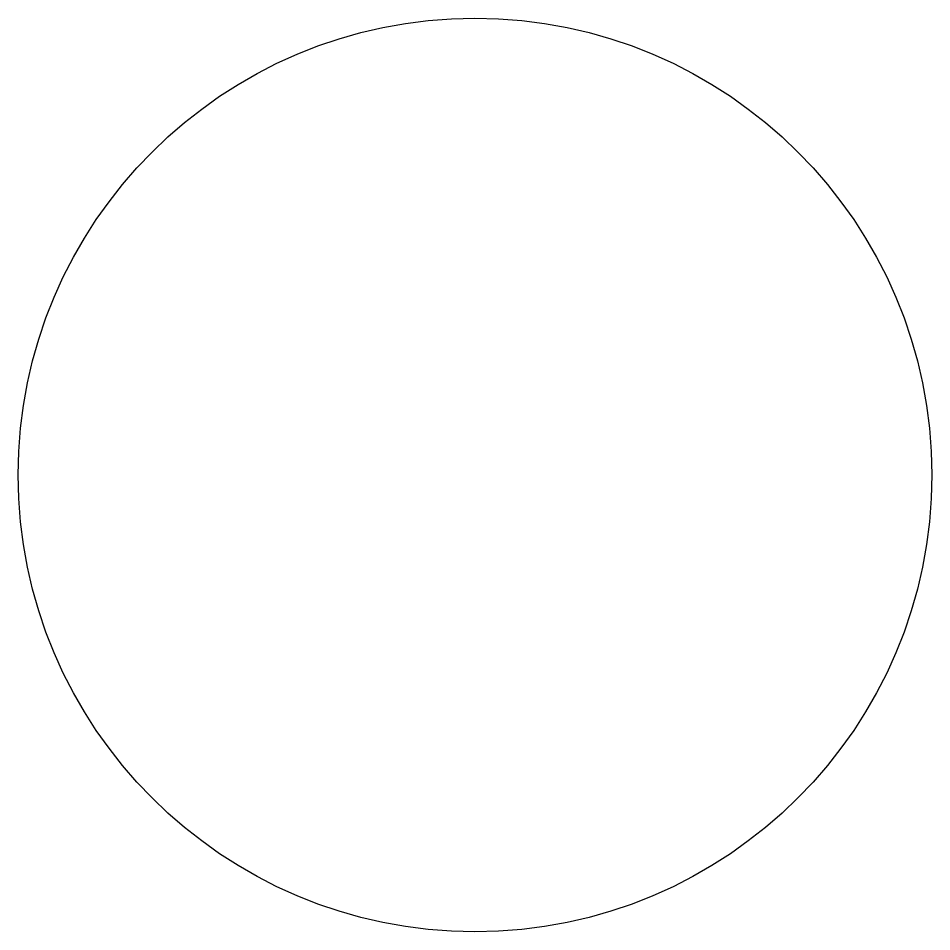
# Model space of a CAD drawing. Header units: millimetres. Extents: x 1244430.88 to 1244440.04, y 407318.91 to 407328.07.
import ezdxf

# ---------------------------------------------------------------- set-up
doc = ezdxf.new("R2010")
doc.units = ezdxf.units.MM

msp = doc.modelspace()

# ---------------------------------------------------------------- linework, layer by layer
at = {"color": 6}
msp.add_circle((1244435.4578, 407323.4912), 4.5808, dxfattribs=at)

doc.saveas('drawing.dxf')
